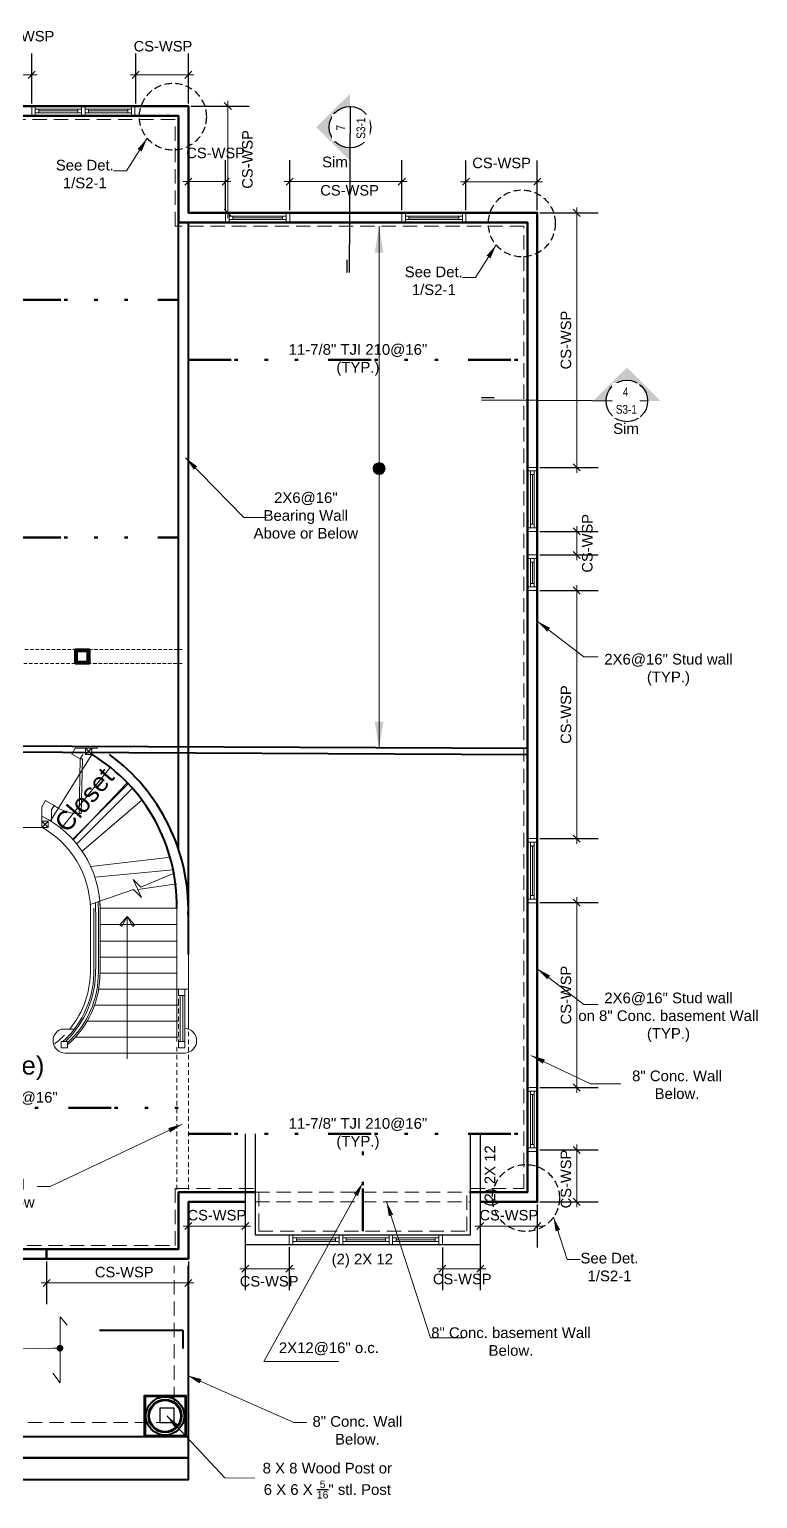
# Model space of a CAD drawing. Extents: x 4834 to 83801, y -13735 to 32221.
# Drawn here: x 12607 to 13016, y -7959 to -7133 of the extents above; entities that cross this region are included whole.
import ezdxf

# ---------------------------------------------------------------- set-up
doc = ezdxf.new("R2010")
doc.units = 0
doc.header["$LTSCALE"] = 8
doc.header["$MEASUREMENT"] = 0
for name, pattern in [('10183Civbase$0$DASHED', [0.75, 0.5, -0.25]), ('11136-Civbase$0${ Gas Line }', [3.355, 1, -0.08, 0.08, -0.625, 0.08, -0.625, 0.08, -0.625, -0.08, 0.08]), ('Hidden (½x)', [0.1875, 0.125, -0.0625])]:
    doc.linetypes.add(name, pattern=pattern)
doc.layers.get('0').update_dxf_attribs({"lineweight": 9})
doc.layers.get('DefPoints').update_dxf_attribs({"color": 17})
for name, color, linetype in [('$1$DETAIL', 1, 'Continuous'), ('ANNSXTEXT', 2, 'Continuous'), ('S-MARK', 3, 'Continuous')]:
    doc.layers.add(name, color=color, linetype=linetype)
for name, color, linetype, lineweight in [('A-stairs', 30, 'Continuous', 13), ('A-WALL', 7, 'Continuous', 40), ('A-Wall-New', 1, 'Continuous', 50), ('A-windoor', 2, 'Continuous', 13), ('AA-text', 1, 'Continuous', 25), ('Details', 2, 'Continuous', 15), ('DIM', 8, 'Continuous', 5), ('DIM_DA', 4, 'Continuous', 25), ('TEXT', 6, 'Continuous', 25)]:
    doc.layers.add(name, color=color, linetype=linetype, lineweight=lineweight)
doc.styles.add('Arial_1', font='arial.ttf', dxfattribs={"height": 5.901198})
doc.styles.add('PDF Arial', font='arial.ttf')
doc.styles.get("Standard").update_dxf_attribs({"font": 'stylu.ttf'})
doc.styles.add('Technic', font='technic_.ttf', dxfattribs={"height": 9.27907})
doc.styles.add('TX_1-4in', font='arial.ttf', dxfattribs={"height": 4})
doc.dimstyles.new('Forum 24', dxfattribs={"dimscale": 24, "dimtxt": 0.1875, "dimasz": 0.09375, "dimexe": 0.0625, "dimexo": 0.0625, "dimgap": 0.125, "dimtad": 1, "dimdec": 4, "dimrnd": 1, "dimzin": 7, "dimdsep": 46, "dimlunit": 4, "dimtxsty": 'Standard', "dimblk": 'OBLIQUE', "dimblk1": 'DIMTICK', "dimblk2": 'OBLIQUE', "dimcen": -0.0625, "dimdle": 0.125, "dimclrd": 256, "dimclre": 256, "dimclrt": 256, "dimadec": 0, "dimazin": 0, "dimtfac": 1, "dimtdec": 4, "dimtmove": 1, "dimatfit": 3, "dimfxl": 0.0625, "dimtvp": 1.2, "dimfrac": 2, "dimtolj": 1, "dimtzin": 7, "dimlwd": 13, "dimarcsym": 0})

# ---------------------------------------------------------------- blocks, each defined once
blk = doc.blocks.new('*U153')
for p, q in [((-18, 0), (14, 0)), ((-18, -3.75), (-18, -1.75)), ((-18, -1.75), (14, -1.75)), ((14, -3.75), (-18, -3.75)), ((-18, -5.5), (14, -5.5)), ((-16, -1.75), (-16, -3.75)), ((12, -2.75), (-16, -2.75)), ((12, -1.75), (12, -3.75)), ((14, -1.75), (14, -3.75))]:
    blk.add_line(p, q)
blk.add_lwpolyline([(-18, -5.5), (-20, -5.5), (-20, 0), (-18, 0)], close=True)
at = {"extrusion": (0, 0, -1)}
blk.add_lwpolyline([(-14, -5.5), (-16, -5.5), (-16, 0), (-14, 0)], close=True, dxfattribs=at)
blk = doc.blocks.new('*U154')
for p, q in [((-18, 0), (8, 0)), ((-18, -3.75), (-18, -1.75)), ((-18, -1.75), (8, -1.75)), ((8, -3.75), (-18, -3.75)), ((-18, -5.5), (8, -5.5)), ((-16, -1.75), (-16, -3.75)), ((6, -2.75), (-16, -2.75)), ((6, -1.75), (6, -3.75)), ((8, -1.75), (8, -3.75))]:
    blk.add_line(p, q)
blk.add_lwpolyline([(-18, -5.5), (-20, -5.5), (-20, 0), (-18, 0)], close=True)
at = {"extrusion": (0, 0, -1)}
blk.add_lwpolyline([(-8, -5.5), (-10, -5.5), (-10, 0), (-8, 0)], close=True, dxfattribs=at)
blk = doc.blocks.new('*U161')
for p, q in [((-12, 0), (14, 0)), ((-12, -3.75), (-12, -1.75)), ((-12, -1.75), (14, -1.75)), ((14, -3.75), (-12, -3.75)), ((-12, -5.5), (14, -5.5)), ((-10, -1.75), (-10, -3.75)), ((12, -2.75), (-10, -2.75)), ((12, -1.75), (12, -3.75)), ((14, -1.75), (14, -3.75))]:
    blk.add_line(p, q)
blk.add_lwpolyline([(-12, -5.5), (-14, -5.5), (-14, 0), (-12, 0)], close=True)
at = {"extrusion": (0, 0, -1)}
blk.add_lwpolyline([(-14, -5.5), (-16, -5.5), (-16, 0), (-14, 0)], close=True, dxfattribs=at)
blk = doc.blocks.new('*U402')
for p, q in [((-2, 0), (14, 0)), ((-2, -3.75), (-2, -1.75)), ((-2, -1.75), (14, -1.75)), ((14, -3.75), (-2, -3.75)), ((-2, -5.5), (14, -5.5)), ((0, -1.75), (0, -3.75)), ((12, -2.75), (0, -2.75)), ((12, -1.75), (12, -3.75)), ((14, -1.75), (14, -3.75))]:
    blk.add_line(p, q)
blk.add_lwpolyline([(-2, -5.5), (-4, -5.5), (-4, 0), (-2, 0)], close=True)
at = {"extrusion": (0, 0, -1)}
blk.add_lwpolyline([(-14, -5.5), (-16, -5.5), (-16, 0), (-14, 0)], close=True, dxfattribs=at)
blk = doc.blocks.new('_Oblique')
at = {"color": 0, "linetype": 'ByBlock', "lineweight": -2}
blk.add_line((-0.5, -0.5), (0.5, 0.5), dxfattribs=at)
blk = doc.blocks.new('*D596')
at = {"layer": 'DefPoints', "color": 0, "linetype": 'ByBlock', "transparency": 16777216}
for p in [(12599.84, -7158.88), (12599.84, -7176.42), (12608.03, -7176.42)]:
    blk.add_point(p, dxfattribs=at)
at = {"layer": 'DIM_DA', "linetype": 'ByBlock', "lineweight": -2, "transparency": 16777216}
for p, q in [((12599.84, -7174.92), (12599.84, -7146.88)), ((12608.03, -7174.92), (12608.03, -7146.88))]:
    blk.add_line(p, q, dxfattribs=at)
at = {"layer": 'DIM_DA', "lineweight": 13, "transparency": 16777216}
blk.add_line((12611.03, -7158.88), (12596.84, -7158.88), dxfattribs=at)
at = {"layer": 'DIM_DA', "linetype": 'ByBlock', "lineweight": 13, "transparency": 16777216, "xscale": 4, "yscale": 4, "zscale": 4, "rotation": 180}
blk.add_blockref('_Oblique', (12599.84, -7158.88), dxfattribs=at)
at = {"layer": 'DIM_DA', "linetype": 'ByBlock', "lineweight": 13, "transparency": 16777216, "xscale": 4, "yscale": 4, "zscale": 4}
blk.add_blockref('_Oblique', (12608.03, -7158.88), dxfattribs=at)
at = {"layer": 'DIM_DA', "linetype": 'ByBlock', "transparency": 16777216, "insert": (12604.28, -7137.18), "char_height": 5.901, "attachment_point": 5, "style": 'Arial_1'}
blk.add_mtext('\\A1;CS-WSP', dxfattribs=at)
blk = doc.blocks.new('DIMTICK')
for p, q in [((0, 1), (0, -1)), ((-1, 0), (1, 0))]:
    blk.add_line(p, q)
at = {"const_width": 0.141}
blk.add_lwpolyline([(0.707, 0.707), (-0.707, -0.707)], dxfattribs=at)
blk = doc.blocks.new('*D598')
at = {"layer": 'DefPoints', "color": 0, "linetype": 'ByBlock', "transparency": 16777216}
for p in [(12666.48, -7158.88), (12666.48, -7176.42), (12696.03, -7176.42)]:
    blk.add_point(p, dxfattribs=at)
at = {"layer": 'DIM_DA', "linetype": 'ByBlock', "lineweight": -2, "transparency": 16777216}
for p, q in [((12666.48, -7174.92), (12666.48, -7146.88)), ((12696.03, -7174.92), (12696.03, -7146.88))]:
    blk.add_line(p, q, dxfattribs=at)
at = {"layer": 'DIM_DA', "lineweight": 13, "transparency": 16777216}
blk.add_line((12699.03, -7158.88), (12663.48, -7158.88), dxfattribs=at)
at = {"layer": 'DIM_DA', "linetype": 'ByBlock', "lineweight": 13, "transparency": 16777216, "xscale": 4, "yscale": 4, "zscale": 4, "rotation": 180}
blk.add_blockref('_Oblique', (12666.48, -7158.88), dxfattribs=at)
at = {"layer": 'DIM_DA', "linetype": 'ByBlock', "lineweight": 13, "transparency": 16777216, "xscale": 4, "yscale": 4, "zscale": 4}
blk.add_blockref('_Oblique', (12696.03, -7158.88), dxfattribs=at)
at = {"layer": 'DIM_DA', "linetype": 'ByBlock', "transparency": 16777216, "insert": (12681.8, -7142.81), "char_height": 5.901, "attachment_point": 5, "style": 'Arial_1'}
blk.add_mtext('\\A1;CS-WSP', dxfattribs=at)
blk = doc.blocks.new('*D601')
at = {"layer": 'DefPoints', "color": 0, "linetype": 'ByBlock', "transparency": 16777216}
for p in [(12696.03, -7218.88), (12696.03, -7236.42), (12716.94, -7236.5)]:
    blk.add_point(p, dxfattribs=at)
at = {"layer": 'DIM_DA', "linetype": 'ByBlock', "lineweight": -2, "transparency": 16777216}
for p, q in [((12696.03, -7234.92), (12696.03, -7206.88)), ((12716.94, -7235), (12716.94, -7206.88))]:
    blk.add_line(p, q, dxfattribs=at)
at = {"layer": 'DIM_DA', "lineweight": 13, "transparency": 16777216}
blk.add_line((12719.94, -7218.88), (12693.03, -7218.88), dxfattribs=at)
at = {"layer": 'DIM_DA', "linetype": 'ByBlock', "lineweight": 13, "transparency": 16777216, "xscale": 4, "yscale": 4, "zscale": 4, "rotation": 180}
blk.add_blockref('_Oblique', (12696.03, -7218.88), dxfattribs=at)
at = {"layer": 'DIM_DA', "linetype": 'ByBlock', "lineweight": 13, "transparency": 16777216, "xscale": 4, "yscale": 4, "zscale": 4}
blk.add_blockref('_Oblique', (12716.94, -7218.88), dxfattribs=at)
at = {"layer": 'DIM_DA', "linetype": 'ByBlock', "transparency": 16777216, "insert": (12711.35, -7202.81), "char_height": 5.901, "attachment_point": 5, "style": 'Arial_1'}
blk.add_mtext('\\A1;CS-WSP', dxfattribs=at)
blk = doc.blocks.new('*D602')
at = {"layer": 'DefPoints', "color": 0, "linetype": 'ByBlock', "transparency": 16777216}
for p in [(12752.94, -7218.88), (12752.94, -7236.42), (12815.94, -7236.42)]:
    blk.add_point(p, dxfattribs=at)
at = {"layer": 'DIM_DA', "linetype": 'ByBlock', "lineweight": -2, "transparency": 16777216}
for p, q in [((12752.94, -7234.92), (12752.94, -7206.88)), ((12815.94, -7234.92), (12815.94, -7206.88))]:
    blk.add_line(p, q, dxfattribs=at)
at = {"layer": 'DIM_DA', "lineweight": 13, "transparency": 16777216}
blk.add_line((12818.94, -7218.88), (12749.94, -7218.88), dxfattribs=at)
at = {"layer": 'DIM_DA', "linetype": 'ByBlock', "lineweight": 13, "transparency": 16777216, "xscale": 4, "yscale": 4, "zscale": 4, "rotation": 180}
blk.add_blockref('_Oblique', (12752.94, -7218.88), dxfattribs=at)
at = {"layer": 'DIM_DA', "linetype": 'ByBlock', "lineweight": 13, "transparency": 16777216, "xscale": 4, "yscale": 4, "zscale": 4}
blk.add_blockref('_Oblique', (12815.94, -7218.88), dxfattribs=at)
at = {"layer": 'DIM_DA', "linetype": 'ByBlock', "transparency": 16777216, "insert": (12786.61, -7223.83), "char_height": 5.901, "attachment_point": 5, "style": 'Arial_1'}
blk.add_mtext('\\A1;CS-WSP', dxfattribs=at)
blk = doc.blocks.new('*D603')
at = {"layer": 'DefPoints', "color": 0, "linetype": 'ByBlock', "transparency": 16777216}
for p in [(12851.94, -7218.98), (12851.94, -7236.53), (12892.03, -7236.42)]:
    blk.add_point(p, dxfattribs=at)
at = {"layer": 'DIM_DA', "linetype": 'ByBlock', "lineweight": -2, "transparency": 16777216}
for p, q in [((12851.94, -7235.03), (12851.94, -7206.98)), ((12892.03, -7234.92), (12892.03, -7206.98))]:
    blk.add_line(p, q, dxfattribs=at)
at = {"layer": 'DIM_DA', "lineweight": 13, "transparency": 16777216}
blk.add_line((12895.03, -7218.98), (12848.94, -7218.98), dxfattribs=at)
at = {"layer": 'DIM_DA', "linetype": 'ByBlock', "lineweight": 13, "transparency": 16777216, "xscale": 4, "yscale": 4, "zscale": 4, "rotation": 180}
blk.add_blockref('_Oblique', (12851.94, -7218.98), dxfattribs=at)
at = {"layer": 'DIM_DA', "linetype": 'ByBlock', "lineweight": 13, "transparency": 16777216, "xscale": 4, "yscale": 4, "zscale": 4}
blk.add_blockref('_Oblique', (12892.03, -7218.98), dxfattribs=at)
at = {"layer": 'DIM_DA', "linetype": 'ByBlock', "transparency": 16777216, "insert": (12871.99, -7208.44), "char_height": 5.901, "attachment_point": 5, "style": 'Arial_1'}
blk.add_mtext('\\A1;CS-WSP', dxfattribs=at)
blk = doc.blocks.new('*D606')
at = {"layer": 'DefPoints', "color": 0, "linetype": 'ByBlock', "transparency": 16777216}
for p in [(12892.03, -7763.3), (12914.19, -7763.3), (12892.03, -7792.5)]:
    blk.add_point(p, dxfattribs=at)
at = {"layer": 'DIM_DA', "linetype": 'ByBlock', "lineweight": -2, "transparency": 16777216}
for p, q in [((12893.53, -7763.3), (12926.19, -7763.3)), ((12893.53, -7792.5), (12926.19, -7792.5))]:
    blk.add_line(p, q, dxfattribs=at)
at = {"layer": 'DIM_DA', "lineweight": 13, "transparency": 16777216}
blk.add_line((12914.19, -7795.5), (12914.19, -7760.3), dxfattribs=at)
at = {"layer": 'DIM_DA', "linetype": 'ByBlock', "lineweight": 13, "transparency": 16777216, "xscale": 4, "yscale": 4, "zscale": 4}
for p, rotation in [((12914.19, -7763.3), 90), ((12914.19, -7792.5), 270)]:
    blk.add_blockref('_Oblique', p, dxfattribs=dict(at, rotation=rotation))
at = {"layer": 'DIM_DA', "linetype": 'ByBlock', "transparency": 16777216, "insert": (12908.14, -7779.67), "char_height": 5.901, "attachment_point": 5, "rotation": 90, "style": 'Arial_1'}
blk.add_mtext('\\A1;CS-WSP', dxfattribs=at)
blk = doc.blocks.new('*D607')
at = {"layer": 'DefPoints', "color": 0, "linetype": 'ByBlock', "transparency": 16777216}
for p in [(12892.03, -7624.28), (12914.19, -7624.28), (12892.03, -7728.17)]:
    blk.add_point(p, dxfattribs=at)
at = {"layer": 'DIM_DA', "linetype": 'ByBlock', "lineweight": -2, "transparency": 16777216}
for p, q in [((12893.53, -7624.28), (12926.19, -7624.28)), ((12893.53, -7728.17), (12926.19, -7728.17))]:
    blk.add_line(p, q, dxfattribs=at)
at = {"layer": 'DIM_DA', "lineweight": 13, "transparency": 16777216}
blk.add_line((12914.19, -7731.17), (12914.19, -7621.28), dxfattribs=at)
at = {"layer": 'DIM_DA', "linetype": 'ByBlock', "lineweight": 13, "transparency": 16777216, "xscale": 4, "yscale": 4, "zscale": 4}
for p, rotation in [((12914.19, -7624.28), 90), ((12914.19, -7728.17), 270)]:
    blk.add_blockref('_Oblique', p, dxfattribs=dict(at, rotation=rotation))
at = {"layer": 'DIM_DA', "linetype": 'ByBlock', "transparency": 16777216, "insert": (12908.14, -7676.23), "char_height": 5.901, "attachment_point": 5, "rotation": 90, "style": 'Arial_1'}
blk.add_mtext('\\A1;CS-WSP', dxfattribs=at)
blk = doc.blocks.new('*D608')
at = {"layer": 'DefPoints', "color": 0, "linetype": 'ByBlock', "transparency": 16777216}
for p in [(12892.03, -7448.79), (12914.19, -7448.79), (12892.03, -7588.28)]:
    blk.add_point(p, dxfattribs=at)
at = {"layer": 'DIM_DA', "linetype": 'ByBlock', "lineweight": -2, "transparency": 16777216}
for p, q in [((12893.53, -7448.79), (12926.19, -7448.79)), ((12893.53, -7588.28), (12926.19, -7588.28))]:
    blk.add_line(p, q, dxfattribs=at)
at = {"layer": 'DIM_DA', "lineweight": 13, "transparency": 16777216}
blk.add_line((12914.19, -7591.28), (12914.19, -7445.79), dxfattribs=at)
at = {"layer": 'DIM_DA', "linetype": 'ByBlock', "lineweight": 13, "transparency": 16777216, "xscale": 4, "yscale": 4, "zscale": 4}
for p, rotation in [((12914.19, -7448.79), 90), ((12914.19, -7588.28), 270)]:
    blk.add_blockref('_Oblique', p, dxfattribs=dict(at, rotation=rotation))
at = {"layer": 'DIM_DA', "linetype": 'ByBlock', "transparency": 16777216, "insert": (12908.14, -7518.54), "char_height": 5.901, "attachment_point": 5, "rotation": 90, "style": 'Arial_1'}
blk.add_mtext('\\A1;CS-WSP', dxfattribs=at)
blk = doc.blocks.new('*D609')
at = {"layer": 'DefPoints', "color": 0, "linetype": 'ByBlock', "transparency": 16777216}
for p in [(12892.03, -7415.54), (12914.19, -7415.54), (12892.03, -7428.79)]:
    blk.add_point(p, dxfattribs=at)
at = {"layer": 'DIM_DA', "linetype": 'ByBlock', "lineweight": -2, "transparency": 16777216}
for p, q in [((12893.53, -7415.54), (12926.19, -7415.54)), ((12893.53, -7428.79), (12926.19, -7428.79))]:
    blk.add_line(p, q, dxfattribs=at)
at = {"layer": 'DIM_DA', "lineweight": 13, "transparency": 16777216}
blk.add_line((12914.19, -7431.79), (12914.19, -7412.54), dxfattribs=at)
at = {"layer": 'DIM_DA', "linetype": 'ByBlock', "lineweight": 13, "transparency": 16777216, "xscale": 4, "yscale": 4, "zscale": 4}
for p, rotation in [((12914.19, -7415.54), 90), ((12914.19, -7428.79), 270)]:
    blk.add_blockref('_Oblique', p, dxfattribs=dict(at, rotation=rotation))
at = {"layer": 'DIM_DA', "linetype": 'ByBlock', "transparency": 16777216, "insert": (12920.14, -7422.23), "char_height": 5.901, "attachment_point": 5, "rotation": 90, "style": 'Arial_1'}
blk.add_mtext('\\A1;CS-WSP', dxfattribs=at)
blk = doc.blocks.new('*D610')
at = {"layer": 'DefPoints', "color": 0, "linetype": 'ByBlock', "transparency": 16777216}
for p in [(12892.03, -7236.42), (12914.19, -7236.42), (12892.03, -7379.54)]:
    blk.add_point(p, dxfattribs=at)
at = {"layer": 'DIM_DA', "lineweight": 13, "transparency": 16777216}
blk.add_line((12914.19, -7382.54), (12914.19, -7233.42), dxfattribs=at)
at = {"layer": 'DIM_DA', "linetype": 'ByBlock', "lineweight": -2, "transparency": 16777216}
for p, q in [((12893.53, -7236.42), (12926.19, -7236.42)), ((12893.53, -7379.54), (12926.19, -7379.54))]:
    blk.add_line(p, q, dxfattribs=at)
at = {"layer": 'DIM_DA', "linetype": 'ByBlock', "lineweight": 13, "transparency": 16777216, "xscale": 4, "yscale": 4, "zscale": 4}
for p, rotation in [((12914.19, -7236.42), 90), ((12914.19, -7379.54), 270)]:
    blk.add_blockref('_Oblique', p, dxfattribs=dict(at, rotation=rotation))
at = {"layer": 'DIM_DA', "linetype": 'ByBlock', "transparency": 16777216, "insert": (12908.14, -7307.98), "char_height": 5.901, "attachment_point": 5, "rotation": 90, "style": 'Arial_1'}
blk.add_mtext('\\A1;CS-WSP', dxfattribs=at)
blk = doc.blocks.new('*D611')
at = {"layer": 'DefPoints', "color": 0, "linetype": 'ByBlock', "transparency": 16777216}
for p in [(12860.03, -7792.72), (12892.03, -7792.5), (12892.03, -7806.07)]:
    blk.add_point(p, dxfattribs=at)
at = {"layer": 'DIM_DA', "linetype": 'ByBlock', "lineweight": -2, "transparency": 16777216}
for p, q in [((12860.03, -7794.22), (12860.03, -7818.07)), ((12892.03, -7794), (12892.03, -7818.07))]:
    blk.add_line(p, q, dxfattribs=at)
at = {"layer": 'DIM_DA', "lineweight": 13, "transparency": 16777216}
blk.add_line((12857.03, -7806.07), (12895.03, -7806.07), dxfattribs=at)
at = {"layer": 'DIM_DA', "linetype": 'ByBlock', "lineweight": 13, "transparency": 16777216, "xscale": 4, "yscale": 4, "zscale": 4, "rotation": 180}
blk.add_blockref('_Oblique', (12860.03, -7806.07), dxfattribs=at)
at = {"layer": 'DIM_DA', "linetype": 'ByBlock', "lineweight": 13, "transparency": 16777216, "xscale": 4, "yscale": 4, "zscale": 4}
blk.add_blockref('_Oblique', (12892.03, -7806.07), dxfattribs=at)
at = {"layer": 'DIM_DA', "linetype": 'ByBlock', "transparency": 16777216, "insert": (12876.03, -7800.02), "char_height": 5.901, "attachment_point": 5, "style": 'Arial_1'}
blk.add_mtext('\\A1;CS-WSP', dxfattribs=at)
blk = doc.blocks.new('*D612')
at = {"layer": 'DefPoints', "color": 0, "linetype": 'ByBlock', "transparency": 16777216}
for p in [(12838.74, -7816.72), (12860.03, -7816.5), (12860.03, -7830.07)]:
    blk.add_point(p, dxfattribs=at)
at = {"layer": 'DIM_DA', "linetype": 'ByBlock', "lineweight": -2, "transparency": 16777216}
for p, q in [((12838.74, -7818.22), (12838.74, -7842.07)), ((12860.03, -7818), (12860.03, -7842.07))]:
    blk.add_line(p, q, dxfattribs=at)
at = {"layer": 'DIM_DA', "lineweight": 13, "transparency": 16777216}
blk.add_line((12835.74, -7830.07), (12863.03, -7830.07), dxfattribs=at)
at = {"layer": 'DIM_DA', "linetype": 'ByBlock', "lineweight": 13, "transparency": 16777216, "xscale": 4, "yscale": 4, "zscale": 4, "rotation": 180}
blk.add_blockref('_Oblique', (12838.74, -7830.07), dxfattribs=at)
at = {"layer": 'DIM_DA', "linetype": 'ByBlock', "lineweight": 13, "transparency": 16777216, "xscale": 4, "yscale": 4, "zscale": 4}
blk.add_blockref('_Oblique', (12860.03, -7830.07), dxfattribs=at)
at = {"layer": 'DIM_DA', "linetype": 'ByBlock', "transparency": 16777216, "insert": (12849.86, -7835.9), "char_height": 5.901, "attachment_point": 5, "style": 'Arial_1'}
blk.add_mtext('\\A1;CS-WSP', dxfattribs=at)
blk = doc.blocks.new('*D613')
at = {"layer": 'DefPoints', "color": 0, "linetype": 'ByBlock', "transparency": 16777216}
for p in [(12728.03, -7816.72), (12752.74, -7816.5), (12752.74, -7830.07)]:
    blk.add_point(p, dxfattribs=at)
at = {"layer": 'DIM_DA', "linetype": 'ByBlock', "lineweight": -2, "transparency": 16777216}
for p, q in [((12728.03, -7818.22), (12728.03, -7842.07)), ((12752.74, -7818), (12752.74, -7842.07))]:
    blk.add_line(p, q, dxfattribs=at)
at = {"layer": 'DIM_DA', "lineweight": 13, "transparency": 16777216}
blk.add_line((12725.03, -7830.07), (12755.74, -7830.07), dxfattribs=at)
at = {"layer": 'DIM_DA', "linetype": 'ByBlock', "lineweight": 13, "transparency": 16777216, "xscale": 4, "yscale": 4, "zscale": 4, "rotation": 180}
blk.add_blockref('_Oblique', (12728.03, -7830.07), dxfattribs=at)
at = {"layer": 'DIM_DA', "linetype": 'ByBlock', "lineweight": 13, "transparency": 16777216, "xscale": 4, "yscale": 4, "zscale": 4}
blk.add_blockref('_Oblique', (12752.74, -7830.07), dxfattribs=at)
at = {"layer": 'DIM_DA', "linetype": 'ByBlock', "transparency": 16777216, "insert": (12741.41, -7837.17), "char_height": 5.901, "attachment_point": 5, "style": 'Arial_1'}
blk.add_mtext('\\A1;CS-WSP', dxfattribs=at)
blk = doc.blocks.new('*D614')
at = {"layer": 'DefPoints', "color": 0, "linetype": 'ByBlock', "transparency": 16777216}
for p in [(12696.03, -7792.72), (12728.03, -7792.5), (12728.03, -7806.07)]:
    blk.add_point(p, dxfattribs=at)
at = {"layer": 'DIM_DA', "linetype": 'ByBlock', "lineweight": -2, "transparency": 16777216}
for p, q in [((12696.03, -7794.22), (12696.03, -7818.07)), ((12728.03, -7794), (12728.03, -7818.07))]:
    blk.add_line(p, q, dxfattribs=at)
at = {"layer": 'DIM_DA', "lineweight": 13, "transparency": 16777216}
blk.add_line((12693.03, -7806.07), (12731.03, -7806.07), dxfattribs=at)
at = {"layer": 'DIM_DA', "linetype": 'ByBlock', "lineweight": 13, "transparency": 16777216, "xscale": 4, "yscale": 4, "zscale": 4, "rotation": 180}
blk.add_blockref('_Oblique', (12696.03, -7806.07), dxfattribs=at)
at = {"layer": 'DIM_DA', "linetype": 'ByBlock', "lineweight": 13, "transparency": 16777216, "xscale": 4, "yscale": 4, "zscale": 4}
blk.add_blockref('_Oblique', (12728.03, -7806.07), dxfattribs=at)
at = {"layer": 'DIM_DA', "linetype": 'ByBlock', "transparency": 16777216, "insert": (12712.03, -7800.02), "char_height": 5.901, "attachment_point": 5, "style": 'Arial_1'}
blk.add_mtext('\\A1;CS-WSP', dxfattribs=at)
blk = doc.blocks.new('*D622')
at = {"layer": 'DefPoints', "color": 0, "linetype": 'ByBlock', "transparency": 16777216}
for p in [(12696.03, -7176.42), (12718.19, -7176.42), (12696.03, -7236.42)]:
    blk.add_point(p, dxfattribs=at)
at = {"layer": 'DIM_DA', "linetype": 'ByBlock', "lineweight": -2, "transparency": 16777216}
for p, q in [((12697.53, -7176.42), (12730.19, -7176.42)), ((12697.53, -7236.42), (12730.19, -7236.42))]:
    blk.add_line(p, q, dxfattribs=at)
at = {"layer": 'DIM_DA', "lineweight": 13, "transparency": 16777216}
blk.add_line((12718.19, -7239.42), (12718.19, -7173.42), dxfattribs=at)
at = {"layer": 'DIM_DA', "linetype": 'ByBlock', "lineweight": 13, "transparency": 16777216, "xscale": 4, "yscale": 4, "zscale": 4}
for p, rotation in [((12718.19, -7176.42), 90), ((12718.19, -7236.42), 270)]:
    blk.add_blockref('_Oblique', p, dxfattribs=dict(at, rotation=rotation))
at = {"layer": 'DIM_DA', "linetype": 'ByBlock', "transparency": 16777216, "insert": (12729.24, -7206.4), "char_height": 5.901, "attachment_point": 5, "rotation": 90, "style": 'Arial_1'}
blk.add_mtext('\\A1;CS-WSP', dxfattribs=at)
blk = doc.blocks.new('*D644')
at = {"layer": 'DefPoints', "color": 0, "linetype": 'ByBlock', "transparency": 16777216}
for p in [(12616.39, -7824.5), (12696.03, -7824.5), (12696.03, -7838.07)]:
    blk.add_point(p, dxfattribs=at)
at = {"layer": 'DIM_DA', "linetype": 'ByBlock', "lineweight": -2, "transparency": 16777216}
for p, q in [((12616.39, -7826), (12616.39, -7850.07)), ((12696.03, -7826), (12696.03, -7850.07))]:
    blk.add_line(p, q, dxfattribs=at)
at = {"layer": 'DIM_DA', "lineweight": 13, "transparency": 16777216}
blk.add_line((12613.39, -7838.07), (12699.03, -7838.07), dxfattribs=at)
at = {"layer": 'DIM_DA', "linetype": 'ByBlock', "lineweight": 13, "transparency": 16777216, "xscale": 4, "yscale": 4, "zscale": 4, "rotation": 180}
blk.add_blockref('_Oblique', (12616.39, -7838.07), dxfattribs=at)
at = {"layer": 'DIM_DA', "linetype": 'ByBlock', "lineweight": 13, "transparency": 16777216, "xscale": 4, "yscale": 4, "zscale": 4}
blk.add_blockref('_Oblique', (12696.03, -7838.07), dxfattribs=at)
at = {"layer": 'DIM_DA', "linetype": 'ByBlock', "transparency": 16777216, "insert": (12660.02, -7832.02), "char_height": 5.901, "attachment_point": 5, "style": 'Arial_1'}
blk.add_mtext('\\A1;CS-WSP', dxfattribs=at)

msp = doc.modelspace()

# ---------------------------------------------------------------- hatches: boundary and pattern name
at = {"layer": 'DIM'}
h = msp.add_hatch(color=1, dxfattribs=at)
h.dxf.hatch_style = 1
edge = h.paths.add_edge_path()
edge.add_arc((12803.15596, -7380.21889), 3.37863, 0, 360)
at = {"layer": 'S-MARK'}
for points in [[(12767.94347, -7188.21779), (12786.72725, -7207.15773), (12786.75702, -7199.96723, -1), (12786.85365, -7176.62451), (12786.88341, -7169.43401)], [(12942.41402, -7323.34176), (12923.47407, -7342.12554), (12930.66458, -7342.15531, -1), (12954.0073, -7342.25194), (12961.1978, -7342.2817)]]:
    msp.add_hatch(color=256, dxfattribs=at).paths.add_polyline_path(points)

# ---------------------------------------------------------------- linework, layer by layer
at = {"layer": '$1$DETAIL'}
for points in [[(12728.03483, -7754.30381), (12728.03483, -7804.50381), (12728.03483, -7816.50381), (12860.03483, -7816.50381), (12860.03483, -7754.30381)], [(12733.53483, -7754.30381), (12733.53483, -7804.50381), (12733.53483, -7811.00381), (12854.53483, -7811.00381), (12854.53483, -7754.30381)]]:
    msp.add_lwpolyline(points, dxfattribs=at)
msp.add_lwpolyline([(12680.03426, -7916.50381), (12688.03426, -7916.50381), (12688.03426, -7908.50381), (12680.03426, -7908.50381)], close=True, dxfattribs=at)
at = {"layer": 'A-stairs'}
for p, q in [((12641.79499, -7540.98448), (12618.59432, -7578.34448)), ((12630.51566, -7540.74448), (12635.31499, -7543.46448)), ((12635.31499, -7543.46448), (12636.75499, -7540.98448)), ((12613.71499, -7581.94448), (12548.05297, -7581.94448))]:
    msp.add_line(p, q, dxfattribs=at)
for points in [[(12630.51506, -7540.74448), (12632.43439, -7537.46448)], [(12632.43506, -7537.46448), (12645.23439, -7537.46448)], [(12641.79499, -7540.98448), (12638.27432, -7537.46448)], [(12638.27492, -7540.98448), (12641.79559, -7537.46448)], [(12624.59499, -7582.58448), (12652.19499, -7548.34448)], [(12662.05304, -7557.62448), (12630.93304, -7588.74448)], [(12661.63499, -7556.98448), (12631.31499, -7588.98448)], [(12664.53304, -7560.10441), (12633.41304, -7591.22508)], [(12613.71499, -7570.66448), (12615.87499, -7566.90448), (12620.67432, -7569.62448)], [(12613.71499, -7581.86448), (12613.71499, -7570.66381)], [(12619.23499, -7578.74448), (12619.23499, -7572.10448), (12620.67366, -7569.62448)], [(12636.35492, -7595.38448), (12669.95359, -7566.74381)], [(12617.23499, -7581.94448), (12613.71432, -7578.42515)], [(12613.71499, -7581.94448), (12617.23566, -7578.42515)], [(12686.26839, -7598.65115), (12641.16839, -7603.92448)], [(12643.55499, -7610.01181), (12687.57099, -7605.77648)], [(12665.23499, -7616.90381), (12669.71432, -7621.38448), (12665.07499, -7611.22381), (12669.31432, -7615.54381), (12688.35499, -7607.46381)], [(12667.63499, -7616.82381), (12689.47499, -7613.62315)], [(12640.91499, -7625.30315), (12665.23499, -7616.90315)], [(12644.03499, -7629.62381), (12644.03499, -7661.70381)], [(12645.55499, -7663.22381), (12645.55499, -7627.38381)], [(12646.51506, -7663.22381), (12646.51506, -7627.38381), (12689.51492, -7627.38381)], [(12661.63499, -7712.10381), (12661.63499, -7632.02315), (12658.59432, -7637.62315), (12657.63499, -7636.82381), (12661.63499, -7632.02315), (12664.75499, -7637.62315), (12665.71432, -7636.82381), (12661.63499, -7632.02315)], [(12689.51492, -7681.86381), (12689.51492, -7627.38381)], [(12696.03499, -7630.98381), (12696.03499, -7695.38448)], [(12646.51506, -7636.58315), (12689.51492, -7636.58315)], [(12641.07499, -7664.58315), (12641.07499, -7648.82381)], [(12646.51506, -7645.86381), (12689.51492, -7645.86381)], [(12689.51492, -7645.62381), (12689.51492, -7657.86381)], [(12646.51506, -7654.90381), (12689.51492, -7654.90381)], [(12646.51506, -7663.86381), (12689.51492, -7663.86381)], [(12645.79499, -7672.90381), (12690.51499, -7672.90381)], [(12690.51492, -7672.90381), (12696.03426, -7672.90381)], [(12643.39499, -7681.86381), (12690.51632, -7681.86381)], [(12689.51492, -7702.42381), (12689.51492, -7676.42381)], [(12690.51492, -7678.42381), (12690.51492, -7682.02315)], [(12694.03499, -7702.42381), (12694.03499, -7676.42381), (12690.51566, -7676.42381)], [(12691.47506, -7702.42381), (12691.47506, -7676.42381)], [(12692.99492, -7702.42381), (12692.99492, -7676.42381)], [(12696.03499, -7678.42381), (12696.03499, -7682.02315)], [(12690.51492, -7683.86381), (12690.51492, -7686.50381)], [(12690.51492, -7688.26381), (12690.51492, -7690.66448)], [(12696.03499, -7683.86381), (12696.03499, -7686.50381)], [(12696.03499, -7688.26381), (12696.03499, -7690.66448)], [(12624.67499, -7695.38381), (12632.03566, -7695.38381)], [(12639.23499, -7690.90381), (12690.51632, -7690.90381)], [(12690.51492, -7692.50381), (12690.51492, -7695.14381)], [(12690.51492, -7696.90381), (12690.51492, -7699.30381)], [(12696.03499, -7692.50381), (12696.03499, -7695.14381)], [(12696.03499, -7696.90381), (12696.03499, -7699.30381)], [(12632.75499, -7699.86381), (12690.51566, -7699.86381)], [(12689.51492, -7705.54381), (12689.51492, -7707.94448)], [(12690.51492, -7701.14381), (12690.51492, -7703.78381)], [(12696.03499, -7701.14381), (12696.03499, -7703.78381)], [(12696.03499, -7705.54381), (12696.03499, -7707.94448)], [(12626.83499, -7708.90381), (12694.03566, -7708.90381)], [(12689.51492, -7709.78381), (12689.51492, -7712.42381)], [(12689.51492, -7714.26381), (12689.51492, -7716.66448)], [(12696.03499, -7709.78381), (12696.03499, -7712.42381)], [(12696.03499, -7714.26381), (12696.03499, -7716.66448)], [(12689.51492, -7718.42381), (12689.51492, -7721.06381)], [(12689.51492, -7722.90381), (12689.51492, -7725.30381)], [(12696.03499, -7718.42381), (12696.03499, -7721.06381)], [(12696.03499, -7722.90381), (12696.03499, -7725.30381)], [(12689.51492, -7727.06381), (12689.51492, -7729.70381)], [(12689.51492, -7731.54381), (12689.51492, -7733.94448)], [(12696.03499, -7727.06381), (12696.03499, -7729.70381)], [(12696.03499, -7731.54381), (12696.03499, -7733.94448)], [(12689.51492, -7735.70381), (12689.51492, -7738.34381)], [(12696.03499, -7735.70381), (12696.03499, -7738.34381)], [(12689.51492, -7740.18381), (12689.51492, -7742.58381)], [(12689.51492, -7744.34381), (12689.51492, -7746.98381)], [(12696.03499, -7740.18381), (12696.03499, -7742.58381)], [(12696.03499, -7744.34381), (12696.03499, -7746.98381)], [(12689.51492, -7748.82381), (12689.51492, -7751.22381)], [(12689.51492, -7752.98381), (12689.51492, -7755.62381)], [(12696.03499, -7748.82381), (12696.03499, -7751.22381)], [(12696.03499, -7752.98381), (12696.03499, -7755.62381)], [(12689.51492, -7757.46315), (12689.51492, -7759.86381)], [(12689.51492, -7761.62381), (12689.51492, -7764.26381)], [(12696.03499, -7757.46315), (12696.03499, -7759.86381)], [(12696.03499, -7761.62381), (12696.03499, -7764.26381)], [(12689.51492, -7766.10381), (12689.51492, -7768.50381)], [(12689.51492, -7770.10658), (12689.51492, -7772.50725)], [(12689.51492, -7770.26381), (12689.51492, -7772.90381)], [(12696.03499, -7766.10381), (12696.03499, -7768.50381)], [(12696.03499, -7770.10658), (12696.03499, -7772.50725)], [(12696.03499, -7770.26381), (12696.03499, -7772.90381)], [(12689.51492, -7774.26725), (12689.51492, -7776.90725)], [(12689.51492, -7778.74725), (12689.51492, -7781.14725)], [(12696.03499, -7774.26725), (12696.03499, -7776.90725)], [(12696.03499, -7778.74725), (12696.03499, -7781.14725)], [(12689.51492, -7782.90725), (12689.51492, -7785.54725)], [(12696.03499, -7782.90725), (12696.03499, -7785.54725)]]:
    msp.add_lwpolyline(points, dxfattribs=at)
for points in [[(12638.27492, -7540.98448), (12641.79492, -7540.98448), (12641.79492, -7537.46448), (12638.27492, -7537.46448)], [(12635.31499, -7543.46448), (12634.67432, -7574.18448), (12635.87499, -7574.18448), (12636.59499, -7543.46448)], [(12613.71499, -7581.94448), (12617.23499, -7581.94448), (12617.23499, -7578.42515), (12613.71499, -7578.42515)], [(12694.03499, -7676.42381), (12690.51566, -7676.42381), (12690.51566, -7672.90381), (12694.03499, -7672.90381)], [(12628.11499, -7705.94381), (12624.59566, -7705.94381), (12624.59566, -7702.42381), (12628.11499, -7702.42381)], [(12694.03499, -7705.94381), (12690.51566, -7705.94381), (12690.51566, -7702.42381), (12694.03499, -7702.42381)]]:
    msp.add_lwpolyline(points, close=True, dxfattribs=at)
for points in [[(12640.99499, -7661.54381), (12640.99499, -7627.38448, 0.265574079), (12613.70699, -7581.83781)], [(12625.53499, -7702.42115, 0.216558178), (12642.99499, -7661.54381), (12642.99499, -7627.38448)]]:
    msp.add_lwpolyline(points, format="xyb", dxfattribs=at)
for centre, radius, start, end in [((12634.55914, -7550.78324), 23.40127, 233.48615807, 273.23813402), ((12587.51369, -7628.4632), 59.00038, 1.17517693, 63.63216764), ((12589.12179, -7628.47458), 54.83095, 358.84430908, 4.39391169), ((12592.17258, -7627.37829), 53.30241, 0.00481105, 3.92991319), ((12593.01821, -7627.33406), 53.41686, 359.95592521, 4.23737949), ((12589.27646, -7662.78234), 54.68268, 313.583054, 1.17415308), ((12592.71055, -7663.90318), 53.72148, 311.12255462, 0.78502626), ((12592.71735, -7663.90269), 52.76131, 312.07812135, 0.78937511), ((12589.27343, -7662.78316), 51.72273, 320.95082002, 1.32868711), ((12626.95406, -7701.90204), 6.91876, 109.5252418, 268.37555083), ((12693.75678, -7701.90371), 6.91961, 271.64201027, 88.36628375), ((12589.24597, -7662.75353), 51.76028, 307.76934162, 315.95294022)]:
    msp.add_arc(centre, radius, start, end, dxfattribs=at)
at = {"layer": 'A-WALL'}
for p, q in [((12460.83288, -7538.96448), (12886.51492, -7540.98448)), ((12465.95492, -7535.46448), (12886.51492, -7537.46448)), ((12696.03499, -7653.43485), (12696.03499, -7537.46448)), ((12886.51566, -7566.93108), (12886.51566, -7561.41175))]:
    msp.add_line(p, q, dxfattribs=at)
for points in [[(12690.53492, -7537.46448), (12690.53492, -7537.46448), (12690.53492, -7241.92448)], [(12696.03492, -7537.46448), (12696.03492, -7537.46448), (12696.03492, -7241.92448)], [(12886.51492, -7425.21781), (12886.51492, -7431.24848)], [(12886.51492, -7566.93108), (12886.51492, -7491.89108)], [(12690.51492, -7594.34448), (12690.51492, -7537.46448)], [(12696.03499, -7636.58315), (12696.03499, -7537.46448)], [(12465.95492, -7824.50381), (12465.95492, -7924.50381), (12696.03426, -7924.50381), (12696.03426, -7828.50381)], [(12465.95492, -7924.50381), (12465.95492, -7948.50381), (12696.03426, -7948.50381), (12696.03426, -7924.50381)], [(12696.03426, -7936.50381), (12465.95492, -7936.50381), (12696.03426, -7936.50381)]]:
    msp.add_lwpolyline(points, dxfattribs=at)
for points in [[(12694.59432, -7924.50381), (12671.47366, -7924.50381), (12671.47366, -7901.38315), (12694.59432, -7901.38315)], [(12694.59432, -7924.50381), (12671.47366, -7924.50381), (12671.47366, -7901.38315), (12694.59432, -7901.38315)], [(12694.19426, -7924.10315), (12671.87492, -7924.10315), (12671.87492, -7901.78381), (12694.19426, -7901.78381)], [(12694.19426, -7924.10315), (12671.87492, -7924.10315), (12671.87492, -7901.78381), (12694.19426, -7901.78381)]]:
    msp.add_lwpolyline(points, close=True, dxfattribs=at)
for centre, radius in [((12682.95462, -7912.86485), 10.76103), ((12682.95462, -7912.86485), 10.76103), ((12682.9543, -7912.86453), 9.24071), ((12682.9543, -7912.86453), 9.24071), ((12682.95422, -7912.86312), 8.83997), ((12682.95422, -7912.86312), 8.83997)]:
    msp.add_circle(centre, radius, dxfattribs=at)
for centre, radius, start, end in [((12590.33892, -7625.68085), 99.19062, 359.0162654, 58.77799528), ((12587.51457, -7628.46321), 108.52194, 358.6923274, 53.71590101)]:
    msp.add_arc(centre, radius, start, end, dxfattribs=at)
at = {"layer": 'A-Wall-New'}
msp.add_line((12616.39173, -7824.50381), (12616.39173, -7819.00381), dxfattribs=at)
for points in [[(12860.03483, -7792.50381), (12892.03492, -7792.50381), (12892.03492, -7236.42448), (12696.03492, -7236.42448), (12696.03492, -7176.42448), (12437.63587, -7176.42448), (12437.63587, -7236.42448), (12156.0758, -7236.42448), (12156.0758, -7350.33181), (12053.97492, -7350.35503), (12053.97492, -7624.84575)], [(12854.53483, -7787.00381), (12886.53492, -7787.00381), (12886.53492, -7241.92448), (12690.53492, -7241.92448), (12690.53492, -7181.92448), (12443.13587, -7181.92448), (12443.13587, -7241.92448), (12161.5758, -7241.92448), (12161.5758, -7355.83055), (12059.47492, -7355.85376), (12059.47492, -7625.07048)], [(12233.24749, -7818.6628), (12280.45492, -7819.00381), (12280.45492, -7787.00381), (12471.45492, -7787.00381), (12471.45492, -7819.00381), (12690.53438, -7819.00381), (12690.53511, -7787.00381), (12733.53483, -7787.00381)], [(12233.15162, -7824.50381), (12285.95492, -7824.50381), (12285.95492, -7792.50381), (12465.95492, -7792.50381), (12465.95492, -7824.50381), (12696.03426, -7824.50381), (12696.03499, -7792.50381), (12728.03483, -7792.50381)]]:
    msp.add_lwpolyline(points, dxfattribs=at)
at = {"layer": 'A-Wall-New', "lineweight": 70}
for points in [[(12632.43506, -7489.87115), (12632.43506, -7481.87115), (12640.43506, -7481.87115), (12640.43506, -7489.87115)], [(12633.43506, -7488.87115), (12633.43506, -7482.87115), (12639.43506, -7482.87115), (12639.43506, -7488.87115)]]:
    msp.add_lwpolyline(points, close=True, dxfattribs=at)
at = {"layer": 'ANNSXTEXT', "linetype": '10183Civbase$0$DASHED'}
for centre in [(12687.33652, -7182.39016), (12883.33652, -7242.39016), (12885.62032, -7790.34315)]:
    msp.add_circle(centre, 18.81347, dxfattribs=at)
at = {"layer": 'Details', "linetype": 'Hidden (½x)', "ltscale": 2}
for p, q in [((12442.13587, -7481.87115), (12692.53492, -7481.87115)), ((12692.53492, -7489.87115), (12443.13587, -7489.87115))]:
    msp.add_line(p, q, dxfattribs=at)
at = {"layer": 'DIM', "color": 4, "linetype": '11136-Civbase$0${ Gas Line }', "lineweight": 50, "ltscale": 3}
for p, q in [((12443.13587, -7285.38691), (12690.53492, -7285.38691)), ((12696.03492, -7319.16068), (12886.53492, -7319.16068)), ((12443.13587, -7418.89287), (12690.53492, -7418.89287)), ((12471.47492, -7739.62381), (12696.03499, -7739.62381)), ((12696.03499, -7754.30381), (12886.53492, -7754.30381)), ((12794.03483, -7809.00381), (12794.03483, -7754.30381))]:
    msp.add_line(p, q, dxfattribs=at)
at = {"layer": 'DIM', "color": 2, "linetype": '10183Civbase$0$DASHED', "ltscale": 2}
for p, q in [((12733.53483, -7787.00381), (12854.53483, -7787.00381)), ((12733.53483, -7792.49228), (12854.53483, -7792.49228))]:
    msp.add_line(p, q, dxfattribs=at)
at = {"layer": 'DIM', "color": 1}
for p, q in [((12623.94276, -7857.22961), (12623.94276, -7894.26065)), ((12623.94276, -7857.22961), (12628.03279, -7861.76895)), ((12623.94276, -7894.26065), (12619.95527, -7888.81892))]:
    msp.add_line(p, q, dxfattribs=at)
at = {"layer": 'DIM', "color": 7, "lineweight": 40}
for p, q in [((12646.10276, -7864.6204), (12692.95537, -7864.6204)), ((12692.95537, -7864.6204), (12692.95537, -7874.89501))]:
    msp.add_line(p, q, dxfattribs=at)
at = {"layer": 'DIM', "color": 2, "linetype": '10183Civbase$0$DASHED', "ltscale": 2}
for points in [[(12854.53483, -7785.00381), (12884.53492, -7785.00381), (12884.53492, -7243.92448), (12688.53492, -7243.92448), (12688.53492, -7183.92448), (12445.13587, -7183.92448), (12445.13587, -7243.92448), (12163.5758, -7243.92448), (12163.5758, -7357.8301), (12061.47492, -7357.85331), (12061.47492, -7625.07048)], [(12233.26194, -7816.66285), (12278.45492, -7816.98932), (12278.45492, -7785.00381), (12473.45492, -7785.00381), (12473.45492, -7817.00381), (12688.53443, -7817.00381), (12688.53516, -7785.00381), (12733.53483, -7785.00381)], [(12735.53483, -7787.00381), (12735.53483, -7804.50381), (12735.53483, -7809.00381), (12852.53483, -7809.00381), (12852.53483, -7787.00381)], [(12473.95492, -7824.50381), (12473.95492, -7916.50381), (12688.03426, -7916.50381), (12688.03426, -7828.50381)]]:
    msp.add_lwpolyline(points, dxfattribs=at)
at = {"layer": 'DIM'}
msp.add_circle((12803.15596, -7380.21889), 3.37863, dxfattribs=at)
at = {"layer": 'S-MARK', "color": 160}
for p, q in [((12786.89422, -7176.5594), (12786.39573, -7270.02193)), ((12785.02545, -7262.90225), (12784.99626, -7269.95374)), ((12954.07241, -7342.29251), (12860.60988, -7341.79401)), ((12867.72956, -7340.42374), (12860.67807, -7340.39455))]:
    msp.add_line(p, q, dxfattribs=at)
at = {"layer": 'S-MARK', "color": 202}
for centre in [(12786.80533, -7188.29587), (12942.33594, -7342.20362)]:
    msp.add_circle(centre, 11.67146, dxfattribs=at)

# ---------------------------------------------------------------- block references
at = {"layer": 'A-windoor', "lineweight": 25}
for name, p, rotation in [('*U154', (12618.03492, -7181.92448), 180), ('*U154', (12646.03492, -7181.92448), 180), ('*U153', (12732.94054, -7242.00276), 180), ('*U153', (12831.94318, -7242.02935), 180), ('*U153', (12886.53492, -7395.54224), 89.99999999999997), ('*U402', (12886.53492, -7444.79033), 89.99999999999997), ('*U153', (12886.53492, -7604.28412), 89.99999999999997), ('*U153', (12886.53492, -7744.17254), 89.99999999999997), ('*U154', (12762.7447, -7816.50381), 180), ('*U161', (12796.7447, -7816.50381), 180), ('*U161', (12824.7447, -7816.50381), 180)]:
    msp.add_blockref(name, p, dxfattribs=dict(at, rotation=rotation))

# ---------------------------------------------------------------- texts
at = {"layer": 'A-stairs', "insert": (12655.16128, -7554.17666), "char_height": 10.498698, "attachment_point": 9, "rotation": 49.24306058, "style": 'PDF Arial'}
msp.add_mtext('Closet', dxfattribs=at)
at = {"layer": 'A-stairs', "insert": (12530.31359, -7724.02488), "char_height": 10.3078125, "attachment_point": 7, "style": 'PDF Arial'}
msp.add_mtext('(open above)', dxfattribs=at)
at = {"layer": 'TEXT', "char_height": 4, "width": 108.6923986, "attachment_point": 5, "style": 'TX_1-4in'}
for s, insert in [('\\A1;{\\H1.5x;See Det.\\P1/S2-1}', (12637.87578, -7214.67939)), ('\\A1;{\\H1.5x;Sim}', (12778.39234, -7207.86732)), ('\\A1;{\\H1.5x;See Det.\\P1/S2-1}', (12833.87578, -7274.67939)), ('\\A1;{\\H1.5x;11-7/8" TJI 210@16"\\P(TYP.)}', (12791.28492, -7319.16068)), ('\\A1;{\\H1.5x;2X6@16"\\PBearing Wall\\PAbove or Below}', (12762.02318, -7406.61823)), ('\\A1;{\\H1.5x;2X6@16" Stud wall\\P(TYP.)}', (12965.6856, -7493.29415)), ('\\A1;{\\H1.5x;2X6@16" Stud wall\\Pon 8" Conc. basement Wall\\P(TYP.)}', (12965.6856, -7688.73662)), ('\\A1;{\\H1.5x;8" Conc. Wall\\PBelow.}', (12970.51151, -7726.70927)), ('\\A1;{\\H1.5x;11-7/8" TJI 230@16"\\P(TYP.)}', (12583.75496, -7739.62381)), ('\\A1;{\\H1.5x;11-7/8" TJI 210@16"\\P(TYP.)}', (12791.28496, -7754.30381)), ('\\A1;{\\H1.5x;2X6@16"\\PBearing Wall\\PAbove or Below}', (12580.34948, -7782.74114)), ('\\A1;\\pxi-3,l4,t4;{\\H1.5x;(2)^I2X 12}', (12791.73988, -7825.58683)), ('\\A1;{\\H1.5x;See Det.\\P1/S2-1}', (12932.58045, -7829.16386)), ('\\A1;{\\H1.5x;8" Conc. basement Wall\\PBelow.}', (12877.24096, -7871.08652)), ('\\A1;{\\H1.5x;2X12@16" o.c.}', (12774.97644, -7875.13113)), ('\\A1;{\\H1.5x;8" Conc. Wall\\PBelow.}', (12790.9987, -7920.99714)), ('\\A1;{\\H1.5x;8 X 8 Wood Post or\\P6 X 6 X \\H0.7x;\\S5/16;\\H1.42857x;" stl. Post}', (12774.0926, -7949.23984))]:
    msp.add_mtext(s, dxfattribs=dict(at, insert=insert))
at = {"layer": 'TEXT', "insert": (12866.30082, -7779.90059), "char_height": 4, "width": 108.6923986, "attachment_point": 5, "rotation": 90, "style": 'TX_1-4in'}
msp.add_mtext('\\A1;\\pxi-3,l4,t4;{\\H1.5x;(2)^I2X 12}', dxfattribs=at)

# ---------------------------------------------------------------- dimensions: what is measured, and where the dimension line sits
at = {"layer": 'DIM_DA', "color": 2, "linetype": 'ByBlock'}
for base, p1, p2, picture, middle in [((12599.83515, -7158.87825), (12608.03492, -7176.42448), (12599.83515, -7176.42448), '*D596', (12604.27581, -7143.22706)), ((12666.47733, -7158.87825), (12696.03492, -7176.42448), (12666.47733, -7176.42448), '*D598', (12681.79646, -7148.85996)), ((12696.03492, -7218.87825), (12716.94054, -7236.50276), (12696.03492, -7236.42448), '*D601', (12711.35405, -7208.85996)), ((12752.94054, -7218.87825), (12815.94318, -7236.42448), (12752.94054, -7236.42448), '*D602', (12786.60984, -7229.87848)), ((12851.94318, -7218.98312), (12892.03492, -7236.42448), (12851.94318, -7236.52935), '*D603', (12871.98905, -7214.48753))]:
    dim = msp.add_linear_dim(base=base, p1=p1, p2=p2, text='CS-WSP', dimstyle='Forum 24', override={"dimasz": 0.166667, "dimexe": 0.5, "dimtxsty": 'Arial_1'}, dxfattribs=at)
    dim.commit()
    dim.dimension.update_dxf_attribs({"geometry": picture, "text_midpoint": middle, "dimtype": 160})
for base, p1, p2, angle, picture, middle in [((12718.19032, -7176.42448), (12696.03492, -7236.42448), (12696.03492, -7176.42448), 270, '*D622', (12735.29001, -7206.40137)), ((12914.19032, -7236.42448), (12892.03492, -7379.54224), (12892.03492, -7236.42448), 270, '*D610', (12914.19032, -7307.98336)), ((12914.19032, -7415.54224), (12892.03492, -7428.79033), (12892.03492, -7415.54224), 270, '*D609', (12926.19032, -7422.23281)), ((12914.19032, -7448.79033), (12892.03492, -7588.28412), (12892.03492, -7448.79033), 270, '*D608', (12914.19032, -7518.53723)), ((12914.19032, -7624.28412), (12892.03492, -7728.17254), (12892.03492, -7624.28412), 270, '*D607', (12914.19032, -7676.22833)), ((12914.19032, -7763.2992), (12892.03492, -7792.50381), (12892.03492, -7763.2992), 270, '*D606', (12914.19032, -7779.66553)), ((12728.03483, -7806.07209), (12696.03498, -7792.72488), (12728.03483, -7792.50381), 180, '*D614', (12712.0349, -7806.07209)), ((12892.03492, -7806.07209), (12860.03483, -7792.72423), (12892.03492, -7792.50381), 180, '*D611', (12876.03487, -7806.07209)), ((12752.7447, -7830.07209), (12728.03483, -7816.72423), (12752.7447, -7816.50381), 180, '*D613', (12741.40639, -7843.22483)), ((12860.03483, -7830.07209), (12838.7447, -7816.72423), (12860.03483, -7816.50381), 180, '*D612', (12849.86093, -7841.95018)), ((12696.03426, -7838.07209), (12616.39173, -7824.50381), (12696.03426, -7824.50381), 180, '*D644', (12660.01564, -7838.07209))]:
    dim = msp.add_linear_dim(base=base, p1=p1, p2=p2, angle=angle, text='CS-WSP', dimstyle='Forum 24', override={"dimasz": 0.166667, "dimexe": 0.5, "dimtxsty": 'Arial_1'}, dxfattribs=at)
    dim.commit()
    dim.dimension.update_dxf_attribs({"geometry": picture, "text_midpoint": middle, "dimtype": 160})

# ---------------------------------------------------------------- leaders
at = {"layer": 'TEXT'}
for points, override in [([(12672.92701, -7194.48615), (12661.33687, -7212.8106), (12654.04251, -7212.83083)], {"dimasz": 0.333333, "dimtad": 0}), ([(12803.15596, -7243.92448), (12803.15596, -7491.82876), (12803.15596, -7516.05456)], {"dimasz": 0.625, "dimtad": 0}), ([(12868.92701, -7254.48615), (12857.33687, -7272.8106), (12850.04251, -7272.83083)], {"dimasz": 0.333333, "dimtad": 0}), ([(12694.45923, -7374.16892), (12727.19389, -7407.79766), (12739.99181, -7407.77536)], {"dimasz": 0.333333, "dimtad": 0}), ([(12803.15596, -7537.46448), (12803.15596, -7380.21889), (12803.15596, -7467.53874)], {"dimasz": 0.625, "dimtad": 0}), ([(12892.03492, -7466.00335), (12918.15925, -7486.0292), (12926.19668, -7486.02124)], {"dimasz": 0.333333, "dimtad": 0}), ([(12892.03492, -7661.44582), (12918.15925, -7681.47167), (12926.19668, -7681.46371)], {"dimasz": 0.333333, "dimtad": 0}), ([(12888.48744, -7710.17226), (12921.94562, -7726.07954), (12938.96268, -7726.05266)], {"dimasz": 0.333333, "dimtad": 0}), ([(12692.51047, -7748.82381), (12618.47081, -7783.87736), (12611.17645, -7783.89759)], {"dimasz": 0.333333, "dimtad": 0}), ([(12794.03483, -7781.65381), (12738.39387, -7882.22827), (12780.63881, -7882.28443)], {"dimasz": 0.333333, "dimtad": 0}), ([(12807.37501, -7792.49228), (12832.0965, -7868.87102), (12850.91948, -7868.85648)], {"dimasz": 0.333333, "dimtad": 0}), ([(12901.1003, -7801.03505), (12908.84396, -7824.95962), (12916.13832, -7824.97985)], {"dimasz": 0.333333, "dimtad": 0}), ([(12623.94276, -7874.7899), (12610.61166, -7874.85302), (12599.63074, -7875.09962)], {"dimasz": 0.15625, "dimtad": 0, "dimldrblk": 'Dot'}), ([(12695.53426, -7890.13853), (12755.25171, -7916.47779), (12762.54607, -7916.49803)], {"dimasz": 0.333333, "dimtad": 0}), ([(12684.02211, -7912.8709), (12716.56833, -7947.73053), (12733.32932, -7947.78104)], {"dimasz": 0.333333, "dimtad": 0})]:
    msp.add_leader(points, dimstyle='Forum 24', override=override, dxfattribs=at)

# ---------------------------------------------------------------- next in the draw order: texts
at = {"layer": 'AA-text', "char_height": 4.91048, "width": 10.4400576, "attachment_point": 2, "line_spacing_factor": 0.923738, "style": 'Technic', "bg_fill": 2}
for s, insert, rotation in [('7', (12779.12571, -7188.54904), 89.76282034), ('4', (12941.64356, -7334.65055), 359.76282034)]:
    msp.add_mtext(s, dxfattribs=dict(at, insert=insert, rotation=rotation))

# ---------------------------------------------------------------- next in the draw order: texts
at = {"layer": 'AA-text', "char_height": 4.910484, "width": 10.4400576, "attachment_point": 2, "line_spacing_factor": 0.923738, "style": 'Technic', "bg_fill": 2}
for insert, rotation in [((12790.51636, -7188.8504), 89.76282034), ((12942.04936, -7344.48369), 359.76282034)]:
    msp.add_mtext('S3-1', dxfattribs=dict(at, insert=insert, rotation=rotation))

# ---------------------------------------------------------------- next in the draw order: texts
at = {"layer": 'TEXT', "insert": (12941.84915, -7357.7918), "char_height": 4, "width": 108.6923986, "attachment_point": 5, "style": 'TX_1-4in'}
msp.add_mtext('\\A1;{\\H1.5x;Sim}', dxfattribs=at)

doc.saveas('drawing.dxf')
